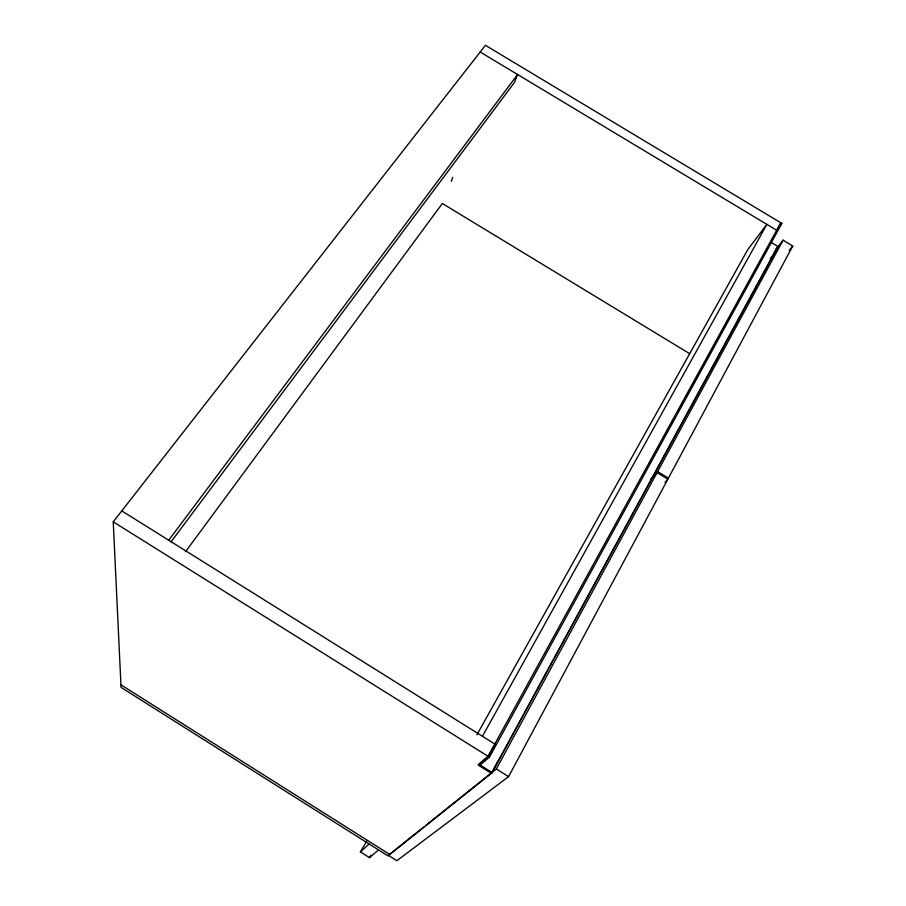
<?xml version="1.0" encoding="UTF-8"?>
<svg xmlns="http://www.w3.org/2000/svg" width="906" height="906" viewBox="0 0 906 906"><rect width="100%" height="100%" fill="white"/><g stroke="black" fill="none" stroke-linecap="round" stroke-linejoin="round"><path stroke-width="1.36" d="M451.335 181.325L452.774 177.327M423.623 827.133L388.368 855.332L396.885 860.7L508.583 776.635L667.881 479.172L657.088 472.57L650.519 479.942M776.114 249.025L783.101 240.181L792.761 245.99L668.435 478.13L657.643 471.528L651.086 478.912M493.374 769.692L497.949 761.267M773.531 254.088L776.895 247.904M780.768 222.751L488.074 756.284L478.379 764.573L491.811 772.977L777.45 247.202M491.811 772.977L777.982 246.523L770.813 242.208M425.831 825.366L496.341 768.979L657.088 472.57M657.643 471.528L783.101 240.181M479.727 765.411L489.455 757.156L781.855 223.408L485.423 45.3L113.239 521.833L121.064 687.416L387.995 855.898L491.414 773.294L478.232 765.038L488.311 756.442L495.05 744.154L121.789 510.893M780.961 222.865L776.85 230.373L480.18 52.016M482.445 736.284L766.861 224.36L747.869 249.467L476.896 734.868M366.783 840.915L360.407 851.923L369.501 857.665L370.905 855.219M185.515 551.743L442.343 203.488L689.647 353.668M168.731 540.225L517.575 74.496L514.597 82.231L170.962 541.981M778.503 227.746L781.855 223.408M770.225 258.652L772.863 255.333M789.205 250.373L792.761 245.99M665.004 482.298L667.881 479.172M360.407 851.923L369.104 843.973M369.501 857.665L378.549 849.93M113.239 521.833L489.455 757.156M496.341 768.979L508.583 776.635M480.089 765.106L492.185 772.682M120.94 684.834L389.773 854.483"/></g></svg>
